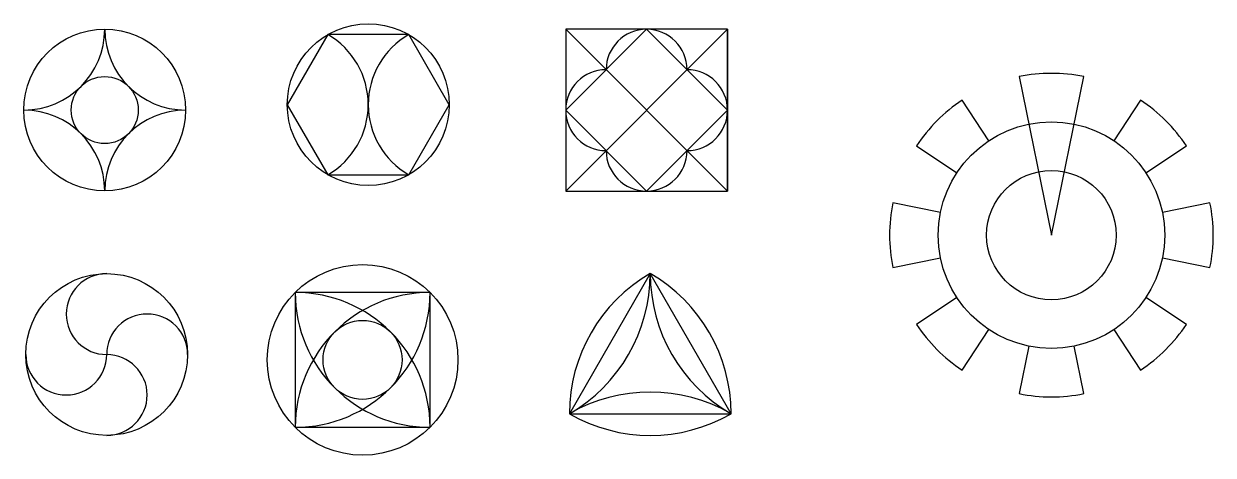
# Model space of a CAD drawing. Header units: millimetres. Extents: x 20 to 461, y 12 to 172.
import ezdxf

# ---------------------------------------------------------------- set-up
doc = ezdxf.new("R2010")
doc.units = ezdxf.units.MM

msp = doc.modelspace()

# ---------------------------------------------------------------- linework, layer by layer
for p, q in [((132.34, 168.2), (117.34, 142.22)), ((162.34, 168.2), (132.34, 168.2)), ((177.34, 142.22), (162.34, 168.2)), ((280.54, 170.18), (220.54, 170.18)), ((220.54, 170.18), (220.54, 110.18)), ((220.54, 110.18), (280.54, 170.18)), ((280.54, 110.18), (220.54, 170.18)), ((250.54, 170.18), (220.54, 140.18)), ((280.54, 140.18), (250.54, 170.18)), ((280.54, 110.18), (280.54, 170.18)), ((280.54, 170.18), (280.54, 110.18)), ((388.63, 152.62), (400.63, 93.83)), ((400.63, 93.83), (412.63, 152.62)), ((117.34, 142.22), (132.34, 116.24)), ((162.34, 116.24), (177.34, 142.22)), ((377.47, 128.87), (367.54, 143.89)), ((433.71, 143.89), (423.79, 128.87)), ((220.54, 140.18), (250.54, 110.18)), ((250.54, 110.18), (280.54, 140.18)), ((350.57, 126.92), (365.59, 116.99)), ((435.67, 116.99), (450.68, 126.92)), ((132.34, 116.24), (162.34, 116.24)), ((220.54, 110.18), (280.54, 110.18)), ((359.48, 102.23), (341.84, 105.83)), ((459.42, 105.83), (441.78, 102.23)), ((341.84, 81.83), (359.48, 85.43)), ((441.78, 85.43), (459.42, 81.83)), ((251.9, 79.56), (221.9, 27.6)), ((281.9, 27.6), (251.9, 79.56)), ((170.25, 72.57), (120.25, 72.57)), ((120.25, 72.57), (120.25, 22.57)), ((170.25, 22.57), (170.25, 72.57)), ((365.59, 70.67), (350.57, 60.75)), ((450.68, 60.75), (435.67, 70.67)), ((367.54, 43.78), (377.47, 58.8)), ((423.79, 58.8), (433.71, 43.78)), ((392.23, 52.68), (388.63, 35.05)), ((412.63, 35.05), (409.03, 52.68)), ((221.9, 27.6), (281.9, 27.6)), ((120.25, 22.57), (170.25, 22.57))]:
    msp.add_line(p, q)
for centre, radius in [((147.34, 142.22), 30), ((49.63, 140.23), 30), ((49.63, 140.23), 12.43), ((400.63, 93.83), 42), ((400.63, 93.83), 24), ((50.37, 49.56), 30), ((145.25, 47.57), 35.36), ((145.25, 47.57), 14.64)]:
    msp.add_circle(centre, radius)
for centre, radius, start, end in [((19.63, 170.23), 30, 270, 0), ((79.63, 170.23), 30, 180, 270), ((117.34, 142.22), 30, 300, 60), ((177.34, 142.22), 30, 120, 240), ((250.54, 155.18), 15, 90, 180), ((250.54, 155.18), 15, 0, 90), ((235.54, 140.18), 15, 90, 180), ((265.54, 140.18), 15, 0, 90), ((400.63, 93.83), 60, 78.463, 101.537), ((400.63, 93.83), 60, 123.463, 146.537), ((400.63, 93.83), 60, 33.463, 56.537), ((19.63, 110.23), 30, 0, 90), ((79.63, 110.23), 30, 90, 180), ((235.54, 140.18), 15, 180, 270), ((265.54, 140.18), 15, 270, 0), ((250.54, 125.18), 15, 180, 270), ((250.54, 125.18), 15, 270, 0), ((400.63, 93.83), 60, 168.463, 191.537), ((400.63, 93.83), 60, 348.463, 11.537), ((50.37, 64.56), 15, 90, 270), ((281.9, 27.6), 60, 120, 180), ((191.9, 79.56), 60, 300, 0), ((221.9, 27.6), 60, 0, 60), ((311.9, 79.56), 60, 180, 240), ((170.25, 72.57), 50, 180, 270), ((120.25, 72.57), 50, 270, 0), ((170.25, 72.57), 50, 180, 270), ((170.25, 22.57), 50, 90, 180), ((120.25, 22.57), 50, 0, 90), ((65.37, 49.56), 15, 0, 180), ((400.63, 93.83), 60, 213.463, 236.537), ((400.63, 93.83), 60, 303.463, 326.537), ((35.37, 49.56), 15, 180, 0), ((50.37, 34.56), 15, 270, 90), ((251.9, -24.36), 60, 60, 120), ((400.63, 93.83), 60, 258.463, 281.537), ((251.9, 79.56), 60, 240, 300)]:
    msp.add_arc(centre, radius, start, end)

doc.saveas('drawing.dxf')
